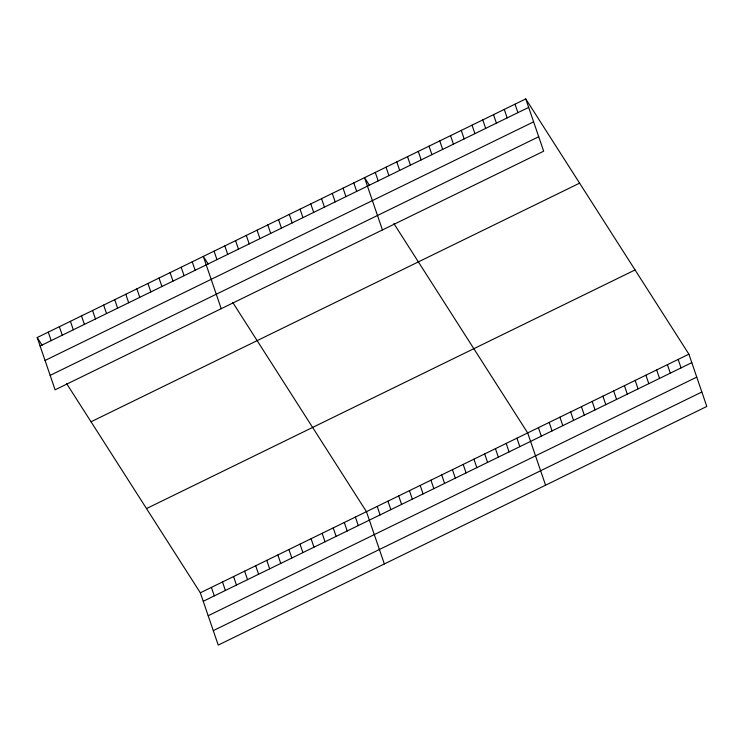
<?xml version="1.0" encoding="UTF-8"?>
<svg xmlns="http://www.w3.org/2000/svg" width="744" height="744" viewBox="0 0 744 744"><rect width="100%" height="100%" fill="white"/><g stroke="black" fill="none" stroke-linecap="round" stroke-linejoin="round"><path stroke-width="1.12" d="M525.766 98.915L543.669 151.199L55.103 389.819L37.2 337.543L525.766 98.915L688.898 354.181L706.8 406.457L218.234 645.085L200.331 592.801L66.56 383.486M40.102 346.016L528.668 107.396M45.049 360.477L533.615 121.849M50.155 375.367L538.712 136.738M91.038 421.774L579.604 183.154M146.503 508.571L635.069 269.942M200.331 592.801L688.898 354.181M203.242 601.282L691.799 362.654M208.19 615.734L696.756 377.115M213.286 630.633L701.852 392.004M369.433 185.321L364.541 177.658L382.435 229.943M393.902 223.609L527.673 432.924L545.575 485.209M208.208 264.064L203.317 256.41L221.21 308.686M232.677 302.352L366.448 511.667L384.35 563.952M37.2 337.543L42.092 345.197M678.156 359.426L681.058 367.908M667.405 364.681L670.307 373.153M656.654 369.926L659.556 378.408M645.904 375.181L648.805 383.653M635.162 380.426L638.064 388.907M624.411 385.68L627.313 394.153M613.661 390.926L616.562 399.407M515.015 104.169L517.917 112.642M602.91 396.18L605.811 404.652M504.265 109.415L507.176 117.896M592.168 401.425L595.07 409.907M493.523 114.669L496.425 123.141M581.417 406.68L584.319 415.152M482.772 119.914L485.674 128.396M570.667 411.925L573.568 420.407M472.022 125.169L474.923 133.641M559.916 417.179L562.827 425.652M461.271 130.414L464.182 138.895M549.174 422.425L552.076 430.906M450.529 135.668L453.431 144.141M538.424 427.679L541.325 436.151M439.778 140.914L442.68 149.395M429.028 146.159L431.929 154.64M516.922 438.17L519.833 446.651M418.277 151.413L421.188 159.895M506.18 443.424L509.082 451.906M407.535 156.659L410.437 165.14M495.43 448.669L498.331 457.151M396.784 161.913L399.686 170.395M484.679 453.924L487.58 462.405M386.034 167.158L388.935 175.64M473.928 459.169L476.839 467.651M375.283 172.413L378.194 180.894M463.187 464.423L466.088 472.905M452.436 469.669L455.337 478.15M353.791 182.912L356.692 191.394M441.685 474.923L444.587 483.405M343.04 188.158L345.941 196.639M430.934 480.168L433.845 488.65M332.289 193.412L335.2 201.894M420.193 485.423L423.094 493.904M321.548 198.657L324.449 207.139M409.442 490.668L412.343 499.15M310.797 203.912L313.698 212.393M398.691 495.923L401.593 504.404M300.046 209.157L302.947 217.639M387.94 501.168L390.851 509.649M289.295 214.412L292.206 222.893M377.199 506.422L380.1 514.904M278.554 219.657L281.455 228.138M267.803 224.911L270.704 233.393M257.052 230.156L259.954 238.638M355.372 517.08L358.273 525.562M246.301 235.411L249.212 243.893M344.295 522.493L347.206 530.965M235.56 240.656L238.461 249.138M333.228 527.896L336.13 536.378M224.809 245.911L227.71 254.392M322.152 533.309L325.054 541.781M214.058 251.156L216.96 259.637M311.076 538.712L313.977 547.193M299.999 544.124L302.91 552.606M192.24 261.814L195.142 270.295M288.932 549.537L291.834 558.009M181.164 267.226L184.066 275.708M277.856 554.94L280.758 563.422M170.088 272.639L172.989 281.111M266.78 560.353L269.681 568.825M159.011 278.042L161.922 286.524M255.703 565.756L258.605 574.238M147.944 283.455L150.846 291.927M244.637 571.169L247.538 579.65M136.868 288.858L139.77 297.34M233.56 576.572L236.462 585.054M125.792 294.271L128.693 302.752M222.484 581.985L225.386 590.466M114.716 299.683L117.626 308.156M211.408 587.397L214.309 595.87M103.649 305.087L106.55 313.568M92.572 310.499L95.474 318.971M81.496 315.902L84.398 324.384M70.42 321.315L73.321 329.797M59.353 326.718L62.254 335.2M48.276 332.131L51.178 340.613"/></g></svg>
